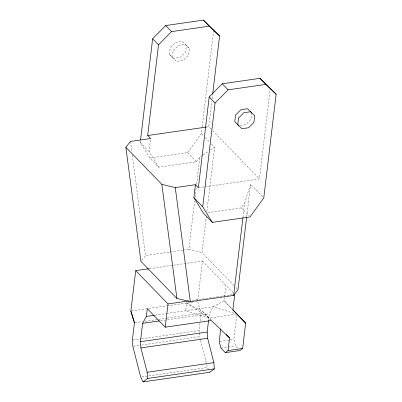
<?xml version="1.0" encoding="UTF-8"?>
<svg xmlns="http://www.w3.org/2000/svg" width="402" height="402" viewBox="0 0 402 402"><rect width="100%" height="100%" fill="white"/><g stroke="black" fill="none" stroke-linecap="round" stroke-linejoin="round"><path stroke-width="0.3" stroke-dasharray="2.01 1.51" d="M202.397 155.298L199.864 156.971L196.427 161.72L158.7 167.167L149.886 158.092L140.278 142.464L140.499 140.599M158.7 167.167L149.092 151.539L150.564 139.172M169.443 54.386L170.232 47.763L175.528 42.391L182.227 41.426L189.342 48.451L188.553 55.079L183.257 60.446L176.558 61.411L169.443 54.386L173.619 58.385L180.322 57.421L185.618 52.054L186.407 45.426M172.378 57.411L173.167 50.788L178.463 45.421L185.166 44.451L189.342 48.451M149.886 158.092L187.618 152.644L201.352 133.65L202.09 127.439M202.166 126.816L213.718 29.959M183.282 250.104L188.855 249.3L194.618 200.965M195.06 197.251L196.317 186.714M196.613 184.237L199.864 156.971M211.276 319.796L202.558 311.449L186.654 302.997L185.729 310.746L209.472 318.067L235.627 314.294M210.96 128.967L208.774 126.715L211.814 101.244M212.11 98.756L212.628 94.41M234.095 285.616L202.015 252.577L206.397 215.809M206.919 211.447L214.573 147.263L211.161 143.75M173.403 265.209L202.447 261.019L197.628 301.42L201.176 313.173L200.07 322.444M199.251 332.348L199.111 330.484L199.995 323.067M208.628 319.826L209.362 313.701L213.1 306.796L224.1 300.726L224.472 297.626M224.547 297.003L225.949 285.224M251.763 112.741L250.974 119.364L245.677 124.731L240.195 125.524M242.959 217.361L244.657 203.105L250.552 184.322L262.918 197.055M246.687 216.723L250.552 184.322M237.522 348.052L235.517 345.986L233.833 339.388L236.698 315.349M198.372 187.714L259.446 178.9L270.26 88.194M207.824 212.678L241.225 207.854L244.657 203.105M141.705 260.416L145.544 255.551L169.674 252.069M202.904 154.961L208.482 151.278M210.512 149.941L214.573 147.263M206.306 127.072L208.774 126.715M170.292 251.979L182.664 250.195M149.308 268.687L172.785 265.3M192.126 300.455L232.909 294.565M131.509 310.962L166.971 305.837M167.353 305.791L190.216 302.49M190.834 302.399L193.307 302.043M195.774 301.686L197.01 301.51M154.971 315.183L166.046 313.585M166.659 313.5L213.1 306.796L234.472 313.384M135.057 322.716L142.474 321.645M144.946 321.288L157.921 319.414M158.539 319.324L166.574 318.168M167.192 318.077L201.176 313.173M160.544 320.746L209.362 313.701M132.992 340.027L141.027 338.866M141.645 338.78L199.111 330.484M133.459 346.238L140.876 345.167M141.494 345.077L199.578 336.695L200.352 339.71M219.849 341.409L229.577 340.007M230.185 339.916L233.833 339.388M220.924 348.092L227.612 347.127M228.22 347.042L235.517 345.986M141.951 376.935L207.452 367.483L209.799 372.267M188.855 249.3L202.015 252.577M186.654 302.997L209.472 318.067M212.708 130.766L259.446 178.9M201.352 133.65L203.482 135.846M205.191 137.6L209.452 141.991M187.618 152.644L196.427 161.72M241.225 207.854L249.195 216.065M140.278 142.464L149.092 151.539M235.828 287.4L237.13 288.742M202.447 261.019L233.085 292.571M232.914 309.801L224.1 300.726L232.17 309.208M202.558 311.449L210.532 319.66M200.508 340.318L206.527 363.86M206.678 364.463L207.452 367.483M130.469 141.464L131.861 152.006M132.273 155.107L145.544 255.551M199.297 332.967L199.578 336.695"/><path stroke-width="0.6" d="M140.574 139.981L152.644 38.773L165.689 25.547L203.422 20.1L219.592 36.009L212.703 93.787M246.617 217.351L237.994 289.636L233.647 295.435L190.337 301.686L176.92 298.45L140.936 261.39L125.866 147.303L130.469 141.464L150.639 138.554L147.7 135.529L158.519 44.823L171.564 31.597L209.296 26.15L219.592 36.009M148.69 268.777L135.71 270.652L130.871 311.233L134.439 322.806L132.374 340.117L132.841 346.328L140.715 377.116L143.062 381.9L209.799 372.267L214.326 368.835L213.864 362.629L207.638 338.283L207.171 332.072L208.558 320.439M143.062 381.9L147.594 378.468L147.127 372.262L140.901 347.916L140.434 341.705L142.625 323.334L146.363 316.429L147.288 308.676L165.252 327.183L211.372 320.525L229.557 337.936L228.055 350.569L225.331 352.629L220.924 348.092L219.241 341.494L220.748 328.861M165.252 327.183L168.026 303.932L135.71 270.652M195.432 184.689L198.372 187.714L209.186 97.008L222.236 83.782L259.963 78.335L276.134 94.244L263.772 197.935L250.034 216.934L212.306 222.376L203.492 213.301L193.885 197.673L195.432 184.689L175.262 187.603L161.845 184.362L125.866 147.303M212.306 222.376L202.698 206.749L215.06 103.058L228.11 89.832L265.843 84.385L276.134 94.244M233.647 295.435L242.883 217.979M234.763 294.299L232.914 309.801L245.657 323.193L242.642 348.464L239.924 350.524L225.331 352.629M147.7 135.529L206.306 127.072M168.026 303.932L189.035 300.902M146.363 316.429L154.358 315.274M142.625 323.334L159.308 320.927M140.434 341.705L207.171 332.072M140.901 347.916L207.638 338.283M228.055 350.569L242.642 348.464M147.127 372.262L213.864 362.629M147.594 378.468L214.326 368.835M251.763 112.741L247.587 108.741L240.883 109.706L235.587 115.072L234.798 121.7L238.979 125.7M203.422 20.1L209.296 26.15M259.963 78.335L265.843 84.385M165.689 25.547L171.564 31.597M222.236 83.782L228.11 89.832M152.644 38.773L158.519 44.823M209.186 97.008L215.06 103.058M193.885 197.673L202.698 206.749M245.657 323.193L232.597 309.656M226.2 334.479L229.557 337.936M130.891 311.053L134.439 322.806M175.262 187.603L190.337 301.686M161.845 184.362L176.92 298.45M238.527 118.098L237.738 124.726L241.914 128.725L248.617 127.756L253.913 122.389L254.702 115.766L250.521 111.766L243.823 112.731L238.527 118.098"/></g></svg>
